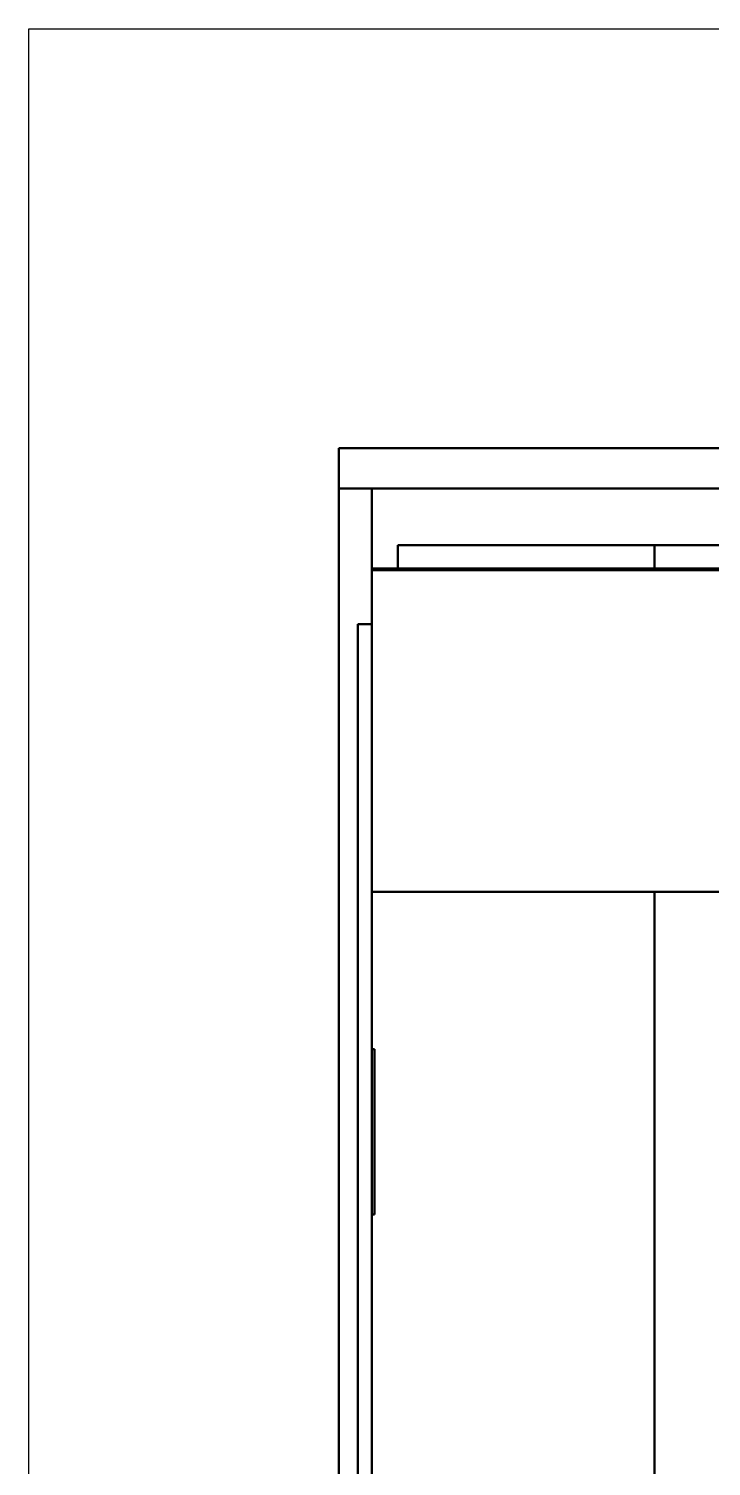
# Model space of a CAD drawing. Header units: millimetres. Extents: x -9546 to 173314, y -46180 to 27253.
# Drawn here: x 159382 to 160227, y -35676 to -33894 of the extents above; entities that cross this region are included whole.
import ezdxf

# ---------------------------------------------------------------- set-up
doc = ezdxf.new("R2010")
doc.units = ezdxf.units.MM
for name, color, linetype, lineweight in [('AM_0', 7, 'Continuous', 50), ('LDCar-AM_0', 7, 'Continuous', 50), ('LDCarFrame-AM_0', 7, 'Continuous', 50), ('LDHallButton-AM_0', 7, 'Continuous', 50)]:
    doc.layers.add(name, color=color, linetype=linetype, lineweight=lineweight)
doc.layers.add('AM_VIEWS', color=1, linetype='Continuous', lineweight=25, plot=False)

# ---------------------------------------------------------------- blocks, each defined once
blk = doc.blocks.new('LD_20260611094836_000001EA')
at = {"layer": 'LDCarFrame-AM_0'}
for p, q in [((841, 2679), (-841, 2679)), ((-841, 2679), (-841, 2629)), ((-841, 2629), (841, 2629)), ((800, 2530), (-800, 2530)), ((-800, 2530), (-800, 2528)), ((-800, 2528), (800, 2528))]:
    blk.add_line(p, q, dxfattribs=at)
blk = doc.blocks.new('LD_20260611094836_000001ED')
at = {"layer": 'AM_0'}
for p, q in [((175, 2000), (-174.99, 2000)), ((175, 0), (175, 2000))]:
    blk.add_line(p, q, dxfattribs=at)
blk = doc.blocks.new('LD_20260611094836_000001EE')
at = {"layer": 'AM_0'}
for p, q in [((175, 2500), (-1425, 2500)), ((-1425, 2500), (-1425, 2401)), ((-1425, 2399), (-1425, 2332)), ((-1424.99, 2000), (175, 2000))]:
    blk.add_line(p, q, dxfattribs=at)
blk = doc.blocks.new('LD_20260611094836_000001F8')
at = {"layer": 'AM_0'}
for p, q in [((-1250, -70), (-1568, -70)), ((-1568, -70), (-1568, -99)), ((-1041.1, -70), (-1250, -70)), ((-1250, -70), (-1250, -99)), ((-1250, -99), (-1250, -70)), ((-591.1, -70), (-1008.9, -70)), ((-350, -70), (-558.9, -70)), ((-32, -70), (-350, -70)), ((-350, -70), (-350, -99)), ((-350, -99), (-350, -70)), ((-32, -99), (-32, -70))]:
    blk.add_line(p, q, dxfattribs=at)
blk = doc.blocks.new('LD_20260611094836_000001FE')
at = {"layer": 'AM_0'}
for p, q in [((0, 2500), (-41, 2500)), ((-41, 2500), (-41, 58)), ((0, 2332), (0, 2500))]:
    blk.add_line(p, q, dxfattribs=at)
blk = doc.blocks.new('LD_20260611094836_00000203')
at = {"layer": 'LDCar-AM_0'}
blk.add_line((-449.95, 2000), (-449.95, 5), dxfattribs=at)
blk = doc.blocks.new('LD_20260611094836_00000204')
at = {"layer": 'LDHallButton-AM_0'}
for p, q in [((0, 1432), (-17.5, 1432)), ((-17.5, 1432), (-17.5, -900)), ((0, 20), (0, 1432)), ((3, 905), (0, 905)), ((3, 700), (3, 905)), ((0, 700), (3, 700)), ((0, 686.4), (0, 688.3)), ((0, 688.3), (0, 688.3)), ((0, 683.4), (0, 686.4)), ((0, 686.4), (0, 686.4)), ((0, 686.4), (0, 686.4)), ((0, 681.4), (0, 683.4)), ((0, 683.4), (0, 683.4)), ((0, 678.8), (0, 681.4)), ((0, 681.4), (0, 681.4)), ((0, 681.4), (0, 681.4)), ((0, 678.8), (0, 678.8)), ((0, 678.4), (0, 678.8)), ((0, 678.8), (0, 678.8)), ((0, 676.5), (0, 678.4)), ((0, 678.4), (0, 678.4)), ((0, 674.6), (0, 676.5)), ((0, 676.5), (0, 676.5)), ((0, 676.5), (0, 676.5)), ((0, 674.6), (0, 674.6)), ((0, 674), (0, 674.6)), ((0, 674.6), (0, 674.6)), ((0, 673.9), (0, 674)), ((0, 674), (0, 674)), ((0, 673.6), (0, 673.9)), ((0, 673.1), (0, 673.6)), ((0, 672.5), (0, 673.1)), ((0, 671.9), (0, 672.5)), ((0, 671.4), (0, 671.9)), ((0, 671.1), (0, 671.4)), ((0, 671), (0, 671.1)), ((0, 671), (0, 671)), ((0, 670.4), (0, 671)), ((0, 670.4), (0, 670.4)), ((0, 668.5), (0, 670.4)), ((0, 670.4), (0, 670.4)), ((0, 666.6), (0, 668.5)), ((0, 668.5), (0, 668.5)), ((0, 668.5), (0, 668.5)), ((0, 666.2), (0, 666.6)), ((0, 666.6), (0, 666.6)), ((0, 666.2), (0, 666.2)), ((0, 663.6), (0, 666.2)), ((0, 666.2), (0, 666.2)), ((0, 661.6), (0, 663.6)), ((0, 663.6), (0, 663.6)), ((0, 663.6), (0, 663.6)), ((0, 661.6), (0, 661.6)), ((0, 658.6), (0, 661.6)), ((0, 656.7), (0, 658.6)), ((0, 658.6), (0, 658.6)), ((0, 658.6), (0, 658.6)), ((0, 656.7), (0, 656.7))]:
    blk.add_line(p, q, dxfattribs=at)

msp = doc.modelspace()

# ---------------------------------------------------------------- linework, layer by layer
at = {"layer": 'AM_VIEWS'}
msp.add_lwpolyline([(159382.2, -33894.1), (161632.2, -33894.1), (161632.2, -37458.1), (159382.2, -37458.1)], close=True, dxfattribs=at)

# ---------------------------------------------------------------- block references
for name, p in [('LD_20260611094836_000001EA', (160607.2, -37093.1)), ('LD_20260611094836_000001FE', (159807.2, -36964.1)), ('LD_20260611094836_000001EE', (161232.2, -36964.1)), ('LD_20260611094836_000001F8', (161407.2, -34464.1)), ('LD_20260611094836_00000204', (159807.2, -36064.1)), ('LD_20260611094836_00000203', (160607.2, -36964.1)), ('LD_20260611094836_000001ED', (159982.2, -36964.1))]:
    msp.add_blockref(name, p)

doc.saveas('drawing.dxf')
